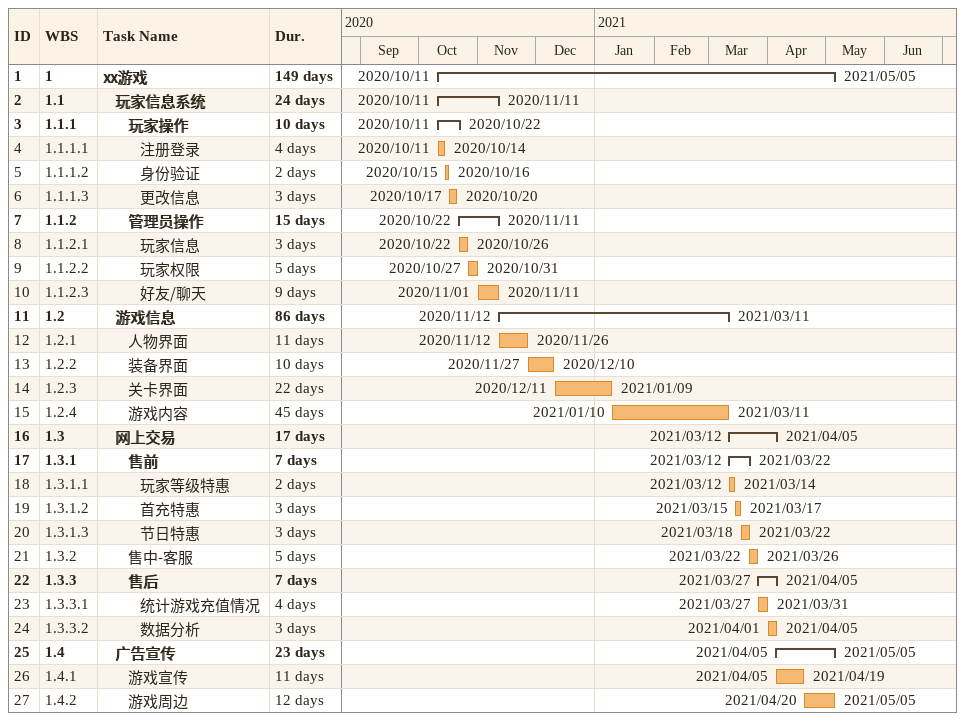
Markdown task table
| ID | WBS | Task | Duration | Start | Finish |
|---|---|---|---|---|---|
| 1 | 1 | **xx游戏** | 149d | 2020-10-11 | 2021-05-05 |
| 2 | 1.1 | **玩家信息系统** | 24d | 2020-10-11 | 2020-11-11 |
| 3 | 1.1.1 | **玩家操作** | 10d | 2020-10-11 | 2020-10-22 |
| 4 | 1.1.1.1 | 注册登录 | 4d | 2020-10-11 | 2020-10-14 |
| 5 | 1.1.1.2 | 身份验证 | 2d | 2020-10-15 | 2020-10-16 |
| 6 | 1.1.1.3 | 更改信息 | 3d | 2020-10-17 | 2020-10-20 |
| 7 | 1.1.2 | **管理员操作** | 15d | 2020-10-22 | 2020-11-11 |
| 8 | 1.1.2.1 | 玩家信息 | 3d | 2020-10-22 | 2020-10-26 |
| 9 | 1.1.2.2 | 玩家权限 | 5d | 2020-10-27 | 2020-10-31 |
| 10 | 1.1.2.3 | 好友/聊天 | 9d | 2020-11-01 | 2020-11-11 |
| 11 | 1.2 | **游戏信息** | 86d | 2020-11-12 | 2021-03-11 |
| 12 | 1.2.1 | 人物界面 | 11d | 2020-11-12 | 2020-11-26 |
| 13 | 1.2.2 | 装备界面 | 10d | 2020-11-27 | 2020-12-10 |
| 14 | 1.2.3 | 关卡界面 | 22d | 2020-12-11 | 2021-01-09 |
| 15 | 1.2.4 | 游戏内容 | 45d | 2021-01-10 | 2021-03-11 |
| 16 | 1.3 | **网上交易** | 17d | 2021-03-12 | 2021-04-05 |
| 17 | 1.3.1 | **售前** | 7d | 2021-03-12 | 2021-03-22 |
| 18 | 1.3.1.1 | 玩家等级特惠 | 2d | 2021-03-12 | 2021-03-14 |
| 19 | 1.3.1.2 | 首充特惠 | 3d | 2021-03-15 | 2021-03-17 |
| 20 | 1.3.1.3 | 节日特惠 | 3d | 2021-03-18 | 2021-03-22 |
| 21 | 1.3.2 | 售中-客服 | 5d | 2021-03-22 | 2021-03-26 |
| 22 | 1.3.3 | **售后** | 7d | 2021-03-27 | 2021-04-05 |
| 23 | 1.3.3.1 | 统计游戏充值情况 | 4d | 2021-03-27 | 2021-03-31 |
| 24 | 1.3.3.2 | 数据分析 | 3d | 2021-04-01 | 2021-04-05 |
| 25 | 1.4 | **广告宣传** | 23d | 2021-04-05 | 2021-05-05 |
| 26 | 1.4.1 | 游戏宣传 | 11d | 2021-04-05 | 2021-04-19 |
| 27 | 1.4.2 | 游戏周边 | 12d | 2021-04-20 | 2021-05-05 |
